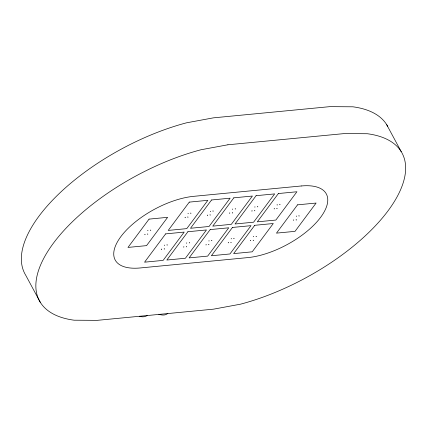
<?xml version="1.0" encoding="UTF-8"?>
<svg xmlns="http://www.w3.org/2000/svg" width="427" height="427" viewBox="0 0 427 427"><rect width="100%" height="100%" fill="white"/><g stroke="black" fill="none" stroke-linecap="round" stroke-linejoin="round"><path stroke-width="0.64" d="M386.729 124.748L401.231 151.681M40.271 302.252L25.769 275.319A144.806 64.157 -28.3 0 1 186.53 122.811L213.409 117.847L329.82 106.649L352.889 106.803A144.806 64.157 -28.3 0 1 387.684 126.419M228.418 242.605A2.973 2.306 69.5 0 0 228.242 242.824L228.205 242.872A2.845 2.21 69.5 0 1 228.376 242.643M230.959 242.36A2.973 2.306 69.5 0 1 231.21 242.536L231.178 242.584A2.845 2.21 69.5 0 0 230.922 242.397M231.279 238.762A2.973 1.201 14.8 0 0 231.183 238.874L231.215 238.826A2.845 1.148 14.8 0 1 231.306 238.709M233.82 238.517A2.973 1.201 14.8 0 1 234.151 238.592L234.188 238.544A2.845 1.148 14.8 0 0 233.852 238.463M206.145 244.746A2.973 2.306 69.5 0 0 205.969 244.965L205.969 244.965A2.845 2.21 69.5 0 1 206.108 244.783M208.686 244.5A2.973 2.306 69.5 0 1 208.942 244.676L208.904 244.73A2.845 2.21 69.5 0 0 208.648 244.538M209.011 240.903A2.973 1.201 14.8 0 0 208.91 241.02L208.947 240.972A2.845 1.148 14.8 0 1 209.033 240.849M211.546 240.663A2.973 1.201 14.8 0 1 211.877 240.732L211.915 240.684A2.845 1.148 14.8 0 0 211.578 240.604M250.692 240.46A2.973 2.306 69.5 0 0 250.516 240.679L250.478 240.727A2.845 2.21 69.5 0 1 250.649 240.497M253.227 240.22A2.973 2.306 69.5 0 1 253.483 240.396L253.446 240.444A2.845 2.21 69.5 0 0 253.195 240.252M253.553 236.617A2.973 1.201 14.8 0 0 253.451 236.734L253.489 236.686A2.845 1.148 14.8 0 1 253.579 236.563M256.088 236.377A2.973 1.201 14.8 0 1 256.424 236.446L256.456 236.398A2.845 1.148 14.8 0 0 256.125 236.323M183.877 246.891A2.973 2.306 69.5 0 0 183.701 247.105L183.701 247.105A2.845 2.21 69.5 0 1 183.834 246.929M186.412 246.646A2.973 2.306 69.5 0 1 186.668 246.822L186.631 246.87A2.845 2.21 69.5 0 0 186.38 246.683M186.738 243.048A2.973 1.201 14.8 0 0 186.636 243.16L186.674 243.112A2.845 1.148 14.8 0 1 186.764 242.995M189.273 242.803A2.973 1.201 14.8 0 1 189.609 242.878L189.641 242.83A2.845 1.148 14.8 0 0 189.305 242.749M164.464 245.189A2.973 1.201 14.8 0 0 164.368 245.306L164.4 245.258A2.845 1.148 14.8 0 1 164.491 245.135M167 244.943A2.973 1.201 14.8 0 1 167.336 245.018L167.373 244.97A2.845 1.148 14.8 0 0 167.037 244.89M185.254 217.268A2.973 2.306 69.5 0 0 185.078 217.487L185.046 217.535A2.845 2.21 69.5 0 1 185.217 217.306M187.795 217.023A2.973 2.306 69.5 0 1 188.051 217.199L188.013 217.247A2.845 2.21 69.5 0 0 187.757 217.06M188.115 213.425A2.973 1.201 14.8 0 0 188.019 213.537L188.056 213.489A2.845 1.148 14.8 0 1 188.142 213.372M190.655 213.18A2.973 1.201 14.8 0 1 190.986 213.254L191.024 213.206A2.845 1.148 14.8 0 0 190.688 213.126M252.069 210.842A2.973 2.306 69.5 0 0 251.893 211.061L251.861 211.109A2.845 2.21 69.5 0 1 252.031 210.879M254.609 210.596A2.973 2.306 69.5 0 1 254.866 210.773L254.828 210.821A2.845 2.21 69.5 0 0 254.572 210.634M254.935 206.999A2.973 1.201 14.8 0 0 254.834 207.111L254.871 207.063A2.845 1.148 14.8 0 1 254.956 206.946M257.47 206.753A2.973 1.201 14.8 0 1 257.801 206.828L257.839 206.78A2.845 1.148 14.8 0 0 257.502 206.7M274.342 208.696A2.973 2.306 69.5 0 0 274.166 208.915L274.129 208.963A2.845 2.21 69.5 0 1 274.299 208.734M276.883 208.451A2.973 2.306 69.5 0 1 277.139 208.632L277.102 208.68A2.845 2.21 69.5 0 0 276.845 208.488M279.744 204.613A2.973 1.201 14.8 0 1 280.075 204.682L280.112 204.634A2.845 1.148 14.8 0 0 279.776 204.56M229.801 212.982A2.973 2.306 69.5 0 0 229.625 213.201L229.587 213.249A2.845 2.21 69.5 0 1 229.758 213.02M232.662 209.139A2.973 1.201 14.8 0 0 232.56 209.257L232.598 209.209A2.845 1.148 14.8 0 1 232.688 209.086M235.197 208.894A2.973 1.201 14.8 0 1 235.533 208.968L235.565 208.92A2.845 1.148 14.8 0 0 235.229 208.84M207.527 215.128A2.973 2.306 69.5 0 0 207.351 215.341L207.314 215.389A2.845 2.21 69.5 0 1 207.485 215.165M210.063 214.882A2.973 2.306 69.5 0 1 210.319 215.059L210.287 215.107A2.845 2.21 69.5 0 0 210.031 214.92M210.388 211.285A2.973 1.201 14.8 0 0 210.292 211.397L210.324 211.349A2.845 1.148 14.8 0 1 210.415 211.232M212.929 211.039A2.973 1.201 14.8 0 1 213.26 211.109L213.297 211.061A2.845 1.148 14.8 0 0 212.961 210.986M145.025 234.274A2.973 2.306 69.5 0 0 144.849 234.492L144.812 234.54A2.845 2.21 69.5 0 1 144.983 234.311M147.561 234.028A2.973 2.306 69.5 0 1 147.817 234.204L147.779 234.252A2.845 2.21 69.5 0 0 147.528 234.065M147.886 230.431A2.973 1.201 14.8 0 0 147.785 230.548L147.822 230.5A2.845 1.148 14.8 0 1 147.913 230.377M150.421 230.19A2.973 1.201 14.8 0 1 150.758 230.26L150.79 230.212A2.845 1.148 14.8 0 0 150.453 230.132M293.504 219.99A2.973 2.306 69.5 0 0 293.328 220.209L293.328 220.209A2.845 2.21 69.5 0 1 293.461 220.028M296.365 216.147A2.973 1.201 14.8 0 0 296.263 216.259L296.301 216.211A2.845 1.148 14.8 0 1 296.391 216.094M298.9 215.902A2.973 1.201 14.8 0 1 299.236 215.977L299.268 215.929A2.845 1.148 14.8 0 0 298.937 215.848M167.87 313.365A11.588 7.537 36.7 0 1 158.796 314.235M147.235 315.446A11.556 7.515 36.7 0 1 139.239 316.236M149.055 219.12L127.988 247.42L146.546 245.632L167.619 217.332L149.055 219.12M165.639 233.879L144.566 262.178L163.125 260.39L184.197 232.091L165.639 233.879M189.289 202.115L168.217 230.415L186.775 228.626L207.848 200.327L189.289 202.115M161.427 249.251L161.39 249.299A2.845 2.21 69.5 0 1 161.561 249.069A2.973 2.306 69.5 0 0 161.427 249.251M164.395 248.962L164.363 249.01A2.845 2.21 69.5 0 0 164.107 248.824A2.973 2.306 69.5 0 1 164.395 248.962M187.907 231.733L166.84 260.032L185.398 258.25L206.471 229.95L187.907 231.733M211.562 199.969L190.49 228.269L209.049 226.486L230.121 198.187L211.562 199.969M210.18 229.593L189.108 257.892L207.671 256.104L228.739 227.804L210.18 229.593M233.831 197.829L212.763 226.129L231.322 224.34L252.394 196.041L233.831 197.829M232.592 212.913L232.555 212.961A2.845 2.21 69.5 0 0 232.304 212.774A2.973 2.306 69.5 0 1 232.592 212.913M232.453 227.447L211.381 255.746L229.939 253.964L251.012 225.664L232.453 227.447M256.104 195.683L235.031 223.983L253.595 222.2L274.662 193.901L256.104 195.683M254.727 225.307L233.654 253.606L252.213 251.818L273.285 223.518L254.727 225.307M278.377 193.543L257.305 221.843L275.863 220.054L296.936 191.755L278.377 193.543M277.139 204.923L277.107 204.971A2.973 1.201 14.8 0 1 277.203 204.853A2.845 1.148 14.8 0 0 277.139 204.923M297.539 204.837L276.466 233.131L295.025 231.349L316.097 203.049L297.539 204.837M296.295 219.921L296.258 219.969A2.845 2.21 69.5 0 0 296.007 219.782A2.973 2.306 69.5 0 1 296.295 219.921M227.911 144.78L201.032 149.744A144.806 64.157 -28.3 0 0 53.508 243.059A144.806 64.157 -28.3 0 0 74.111 320.197L97.18 320.351L213.591 309.153L240.47 304.189A144.806 64.157 -28.3 0 0 387.994 210.879A144.806 64.157 -28.3 0 0 367.391 133.736L344.322 133.582L227.911 144.78M301.238 185.98L193.591 196.34A58.766 26.036 -28.3 0 0 120.9 236.574A58.766 26.036 -28.3 0 0 140.264 267.953L247.911 257.593A58.766 26.036 -28.3 0 0 320.602 217.359A58.766 26.036 -28.3 0 0 301.238 185.98"/></g></svg>
